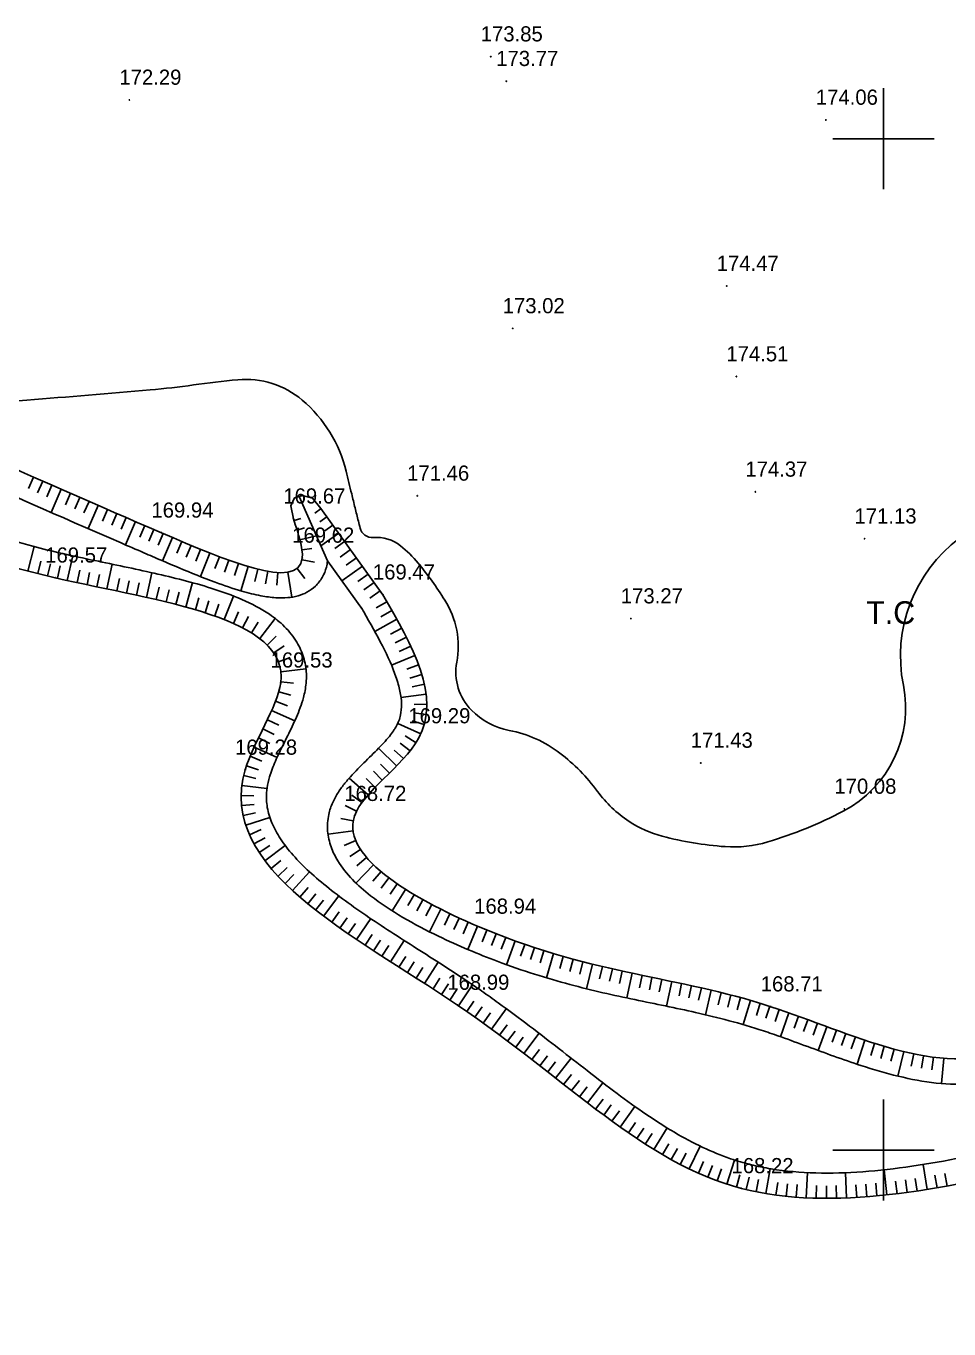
# Model space of a CAD drawing. Extents: x -83928 to -81707, y 15464 to 18601.
# Drawn here: x -83569.6 to -83387.1, y 16564.6 to 16822.3 of the extents above; entities that cross this region are included whole.
import ezdxf

# ---------------------------------------------------------------- set-up
doc = ezdxf.new("R2010")
doc.units = 0
doc.header["$MEASUREMENT"] = 0
doc.linetypes.add('ACAD_ISO03W100', pattern=[30, 12, -18])
for name, color, linetype in [('ALT', 7, 'Continuous'), ('Carroyage 1', 7, 'Continuous'), ('CNiv_1', 1, 'Continuous'), ('CONST', 7, 'Continuous'), ('ECOULEMENT', 160, 'ACAD_ISO03W100'), ('POINTS', 3, 'Continuous'), ('Talus', 5, 'Continuous')]:
    doc.layers.add(name, color=color, linetype=linetype)

msp = doc.modelspace()

# ---------------------------------------------------------------- linework, layer by layer
at = {"layer": 'Carroyage 1'}
for p, q in [((-83400, 16810), (-83400, 16790)), ((-83410, 16800), (-83390, 16800)), ((-83400, 16610), (-83400, 16590)), ((-83410, 16600), (-83390, 16600))]:
    msp.add_line(p, q, dxfattribs=at)
at = {"layer": 'CNiv_1', "elevation": 170}
msp.add_lwpolyline([(-83385, 16721, 0.288856), (-83396.09, 16691.94, -0.333282), (-83408, 16667, -0.047633), (-83422.9, 16660.93, -0.090822), (-83431.33, 16660, -0.046656), (-83443.76, 16662.06, -0.081975), (-83450.33, 16665, -0.088259), (-83456.56, 16670.92, 0.071226), (-83464, 16678.5, 0.115792), (-83474.03, 16683, -0.151455), (-83481.5, 16687, -0.245727), (-83484.39, 16696.46, 0.189736), (-83486.75, 16708.75, 0.029636), (-83492.03, 16716.08, 0.055094), (-83495.5, 16719.5, 0.188408), (-83500.9, 16721.14, -0.364082), (-83503.5, 16723, -0.001652), (-83503.85, 16724.37, -0.000864), (-83504.5, 16727, -0.001883), (-83505.17, 16729.75, 0.001153), (-83506.25, 16734.25, 0.159068), (-83514.96, 16748.32, 0.200411), (-83527.67, 16752.33, 0.012668), (-83536.47, 16751.31, -0.013085), (-83545, 16750.33, -0.003104), (-83569.38, 16748.33, 0.002558), (-83597.07, 16746.08, 0.002558)], format="xyb", dxfattribs=at)
at = {"layer": 'ECOULEMENT', "linetype": 'ByBlock', "extrusion": (0.000932032, -0.005533, 0.999984)}
for p, q in [((-83516.45, 16728.99, 195.4), (-83517.22, 16727.37, 195.39)), ((-83514.9, 16729.45, 195.4), (-83516.45, 16728.99, 195.4)), ((-83512.89, 16728.91, 195.4), (-83514.9, 16729.45, 195.4)), ((-83511.26, 16726.9, 195.38), (-83512.89, 16728.91, 195.4)), ((-83517.22, 16727.37, 195.39), (-83516.68, 16724.84, 195.38)), ((-83498.98, 16709.81, 195.28), (-83511.26, 16726.9, 195.38)), ((-83503.04, 16706.89, 195.26), (-83509.96, 16716.52, 195.32))]:
    msp.add_line(p, q, dxfattribs=at)
at = {"layer": 'ECOULEMENT', "linetype": 'ByBlock'}
msp.add_line((-83509.96, 16716.52, 195.39), (-83515.55, 16729.26, 195.4), dxfattribs=at)
for points in [[(-83640.58, 16782, 196.59), (-83619.17, 16743.6, 196.06), (-83563.77, 16713.17, 195.52), (-83519.21, 16692.4, 195.13), (-83526.23, 16675.17, 194.95), (-83484.25, 16628.67, 194.25), (-83428.06, 16592.41, 193.64), (-83367.59, 16597.18, 193.51), (-83309.91, 16607.67, 193.45), (-83232.38, 16581.68, 192.9), (-83197.77, 16535.71, 192.24), (-83227.83, 16447.67, 191.27), (-83237.92, 16400.42, 190.73)], [(-83640.58, 16782, 196.59), (-83619.17, 16743.6, 196.06), (-83563.77, 16713.17, 195.52), (-83519.21, 16692.4, 195.13), (-83526.23, 16675.17, 194.95), (-83484.25, 16628.67, 194.25), (-83428.06, 16592.41, 193.64), (-83367.59, 16597.18, 193.51), (-83309.91, 16607.67, 193.45), (-83232.38, 16581.68, 192.9), (-83197.77, 16535.71, 192.24), (-83227.83, 16447.67, 191.27), (-83237.92, 16400.42, 190.73)], [(-83598.2, 16746.6, 196.03), (-83542.76, 16722.05, 195.56), (-83514.93, 16717.09, 195.41), (-83516.68, 16724.84, 195.51)], [(-83361.17, 16630.75, 193.89), (-83374.99, 16619.99, 193.81), (-83422.28, 16628.35, 194.06), (-83478.94, 16643.72, 194.42), (-83504.62, 16666.02, 194.77), (-83491.97, 16681.37, 194.91), (-83498.98, 16709.81, 195.28)]]:
    msp.add_spline(points, degree=3, dxfattribs=at)
for points, knots in [([(-83636.04, 16784.1, 196.6), (-83634.16, 16780.03, 196.55), (-83632.29, 16775.99, 196.49), (-83627.7, 16766.56, 196.36), (-83624.95, 16761.27, 196.29), (-83620.65, 16754.22, 196.19), (-83619.27, 16752.12, 196.16), (-83616.8, 16748.66, 196.11), (-83615.72, 16747.26, 196.09), (-83613.51, 16744.57, 196.05), (-83612.36, 16743.29, 196.04), (-83608.81, 16739.59, 195.98), (-83606.28, 16737.33, 195.94), (-83599.82, 16732.41, 195.87), (-83595.72, 16729.89, 195.82), (-83586.51, 16725.37, 195.74), (-83581.41, 16723.36, 195.7), (-83573.32, 16720.81, 195.64), (-83570.82, 16720.09, 195.63), (-83566.29, 16718.9, 195.6), (-83564.32, 16718.42, 195.59), (-83560.24, 16717.49, 195.56), (-83558.13, 16717.03, 195.55), (-83552.11, 16715.77, 195.52), (-83548.14, 16714.96, 195.49), (-83540.36, 16713.2, 195.45), (-83536.56, 16712.26, 195.42), (-83530.86, 16710.46, 195.38), (-83528.8, 16709.72, 195.37), (-83524.92, 16708.02, 195.34), (-83523.1, 16707.08, 195.32), (-83520.37, 16705.22, 195.29), (-83519.36, 16704.42, 195.28), (-83517.51, 16702.59, 195.25), (-83516.68, 16701.57, 195.23), (-83515.45, 16699.51, 195.2), (-83515.01, 16698.52, 195.19), (-83514.37, 16696.42, 195.16), (-83514.18, 16695.32, 195.15), (-83514.11, 16693.58, 195.13), (-83514.13, 16692.95, 195.12), (-83514.23, 16691.83, 195.11), (-83514.3, 16691.34, 195.1), (-83514.48, 16690.39, 195.09), (-83514.59, 16689.93, 195.09), (-83515.08, 16688.12, 195.07), (-83515.57, 16686.84, 195.05), (-83516.64, 16684.35, 195.03), (-83517.23, 16683.14, 195.01), (-83518.39, 16680.77, 194.99), (-83518.97, 16679.61, 194.98), (-83520.03, 16677.39, 194.95), (-83520.51, 16676.33, 194.94), (-83521.1, 16674.8, 194.92), (-83521.27, 16674.29, 194.92), (-83521.64, 16673.06, 194.91), (-83521.79, 16672.35, 194.9), (-83521.99, 16670.98, 194.88), (-83522.03, 16670.32, 194.87), (-83522.01, 16668.63, 194.85), (-83521.87, 16667.62, 194.84), (-83521.33, 16665.59, 194.81), (-83520.93, 16664.56, 194.8), (-83519.86, 16662.48, 194.77), (-83519.19, 16661.41, 194.76), (-83517.59, 16659.26, 194.73), (-83516.66, 16658.17, 194.71), (-83513.51, 16654.89, 194.66), (-83510.94, 16652.7, 194.63), (-83505.19, 16648.33, 194.56), (-83502.01, 16646.15, 194.52), (-83495.37, 16641.8, 194.45), (-83491.91, 16639.62, 194.41), (-83486.57, 16636.19, 194.35), (-83484.68, 16634.97, 194.33), (-83481.68, 16632.97, 194.3), (-83480.55, 16632.2, 194.29), (-83478.34, 16630.66, 194.26), (-83477.25, 16629.89, 194.25), (-83474.05, 16627.58, 194.21), (-83471.99, 16626.05, 194.18), (-83465.98, 16621.48, 194.11), (-83462.22, 16618.51, 194.06), (-83454.59, 16612.57, 193.97), (-83450.76, 16609.66, 193.92), (-83443.21, 16604.52, 193.83), (-83439.51, 16602.3, 193.8), (-83433.94, 16599.68, 193.75), (-83432.11, 16598.93, 193.73), (-83428.96, 16597.84, 193.71), (-83427.65, 16597.45, 193.7), (-83424.97, 16596.79, 193.68), (-83423.6, 16596.5, 193.68), (-83419.39, 16595.81, 193.66), (-83416.45, 16595.56, 193.64), (-83407.4, 16595.31, 193.61), (-83400.98, 16595.84, 193.6), (-83387.81, 16597.77, 193.58), (-83381.04, 16599.17, 193.58), (-83371.49, 16601.38, 193.57), (-83368.67, 16602.06, 193.57), (-83363.06, 16603.43, 193.57), (-83360.27, 16604.12, 193.57), (-83351.93, 16606.17, 193.57), (-83346.42, 16607.5, 193.57), (-83336.29, 16609.65, 193.56), (-83331.69, 16610.52, 193.56), (-83323.43, 16611.72, 193.55), (-83319.79, 16612.13, 193.54), (-83313.78, 16612.55, 193.53), (-83311.42, 16612.65, 193.52), (-83306.69, 16612.71, 193.51), (-83304.32, 16612.66, 193.5), (-83297.2, 16612.31, 193.47), (-83292.45, 16611.79, 193.45), (-83278.25, 16609.4, 193.38), (-83268.85, 16606.69, 193.31), (-83255.62, 16601.22, 193.21), (-83251.57, 16599.31, 193.17), (-83243.09, 16594.81, 193.09), (-83238.67, 16592.14, 193.04), (-83231.88, 16587.53, 192.97), (-83229.43, 16585.76, 192.94), (-83224.62, 16582.04, 192.88), (-83222.25, 16580.09, 192.85), (-83215.38, 16574.02, 192.75), (-83211.09, 16569.66, 192.69), (-83203.5, 16560.41, 192.55), (-83200.2, 16555.52, 192.48), (-83196.5, 16548.1, 192.38), (-83195.5, 16545.76, 192.35), (-83193.94, 16541.26, 192.29), (-83193.35, 16539.1, 192.26), (-83192.41, 16534.36, 192.2), (-83192.13, 16531.81, 192.17), (-83191.95, 16526.72, 192.11), (-83192.06, 16524.17, 192.08), (-83192.8, 16517.25, 192), (-83193.76, 16512.88, 191.95), (-83196.35, 16504.23, 191.85), (-83197.97, 16499.93, 191.81), (-83201.62, 16491.37, 191.72), (-83203.65, 16487.11, 191.67), (-83208.76, 16476.78, 191.56), (-83211.93, 16470.72, 191.5), (-83217.85, 16458.68, 191.37), (-83220.61, 16452.71, 191.31), (-83223.49, 16445.03, 191.23), (-83224.11, 16443.25, 191.21), (-83225.26, 16439.68, 191.17), (-83225.8, 16437.89, 191.15), (-83227.29, 16432.5, 191.09), (-83228.14, 16428.88, 191.05), (-83230.61, 16416.86, 190.91), (-83231.78, 16408.36, 190.81), (-83232.96, 16399.74, 190.71)], [0, 0, 0, 0, 12.921922, 12.921922, 31.007344, 31.007344, 39.175766, 39.175766, 45.158972, 45.158972, 51.142179, 51.142179, 63.108591, 63.108591, 79.36852, 79.36852, 95.628448, 95.628448, 102.462963, 102.462963, 107.482534, 107.482534, 112.502105, 112.502105, 121.529669, 121.529669, 130.557233, 130.557233, 136.053573, 136.053573, 141.549912, 141.549912, 145.105644, 145.105644, 148.661377, 148.661377, 151.475291, 151.475291, 154.289206, 154.289206, 155.863305, 155.863305, 157.086562, 157.086562, 158.309819, 158.309819, 161.953134, 161.953134, 165.596448, 165.596448, 169.239763, 169.239763, 172.883078, 172.883078, 174.875795, 174.875795, 177.972295, 177.972295, 181.068795, 181.068795, 186.053798, 186.053798, 191.0388, 191.0388, 196.023803, 196.023803, 201.008806, 201.008806, 210.935564, 210.935564, 220.862323, 220.862323, 230.789081, 230.789081, 236.25587, 236.25587, 239.605583, 239.605583, 242.955297, 242.955297, 249.654723, 249.654723, 263.053576, 263.053576, 277.972828, 277.972828, 292.892079, 292.892079, 300.083353, 300.083353, 305.092885, 305.092885, 310.102416, 310.102416, 320.12148, 320.12148, 339.900943, 339.900943, 359.680405, 359.680405, 368.005418, 368.005418, 376.330431, 376.330431, 392.980457, 392.980457, 406.869599, 406.869599, 417.742702, 417.742702, 424.703575, 424.703575, 431.664447, 431.664447, 445.586192, 445.586192, 473.429682, 473.429682, 485.91182, 485.91182, 500.053504, 500.053504, 508.214076, 508.214076, 516.374648, 516.374648, 532.695791, 532.695791, 549.016934, 549.016934, 556.318908, 556.318908, 562.836698, 562.836698, 570.405635, 570.405635, 577.974571, 577.974571, 591.132953, 591.132953, 604.291334, 604.291334, 617.449715, 617.449715, 636.322466, 636.322466, 655.195218, 655.195218, 660.908099, 660.908099, 666.620981, 666.620981, 678.046745, 678.046745, 704.4386, 704.4386, 704.4386, 704.4386]), ([(-83600.26, 16742.04, 195.98), (-83598.36, 16741.18, 195.97), (-83596.45, 16740.31, 195.95), (-83590.63, 16737.68, 195.9), (-83586.64, 16735.89, 195.87), (-83573.7, 16730.09, 195.76), (-83563.76, 16725.7, 195.67), (-83549.3, 16719.43, 195.55), (-83547.79, 16718.78, 195.54), (-83545.12, 16717.62, 195.52), (-83543.98, 16717.13, 195.51), (-83541.66, 16716.14, 195.49), (-83540.48, 16715.63, 195.48), (-83536.92, 16714.14, 195.45), (-83534.52, 16713.17, 195.43), (-83530.37, 16711.64, 195.4), (-83528.61, 16711.04, 195.38), (-83525.6, 16710.17, 195.36), (-83524.34, 16709.85, 195.36), (-83522.12, 16709.43, 195.34), (-83521.16, 16709.29, 195.34), (-83519.4, 16709.17, 195.33), (-83518.62, 16709.17, 195.33), (-83517.14, 16709.3, 195.33), (-83516.47, 16709.41, 195.33), (-83515.2, 16709.78, 195.33), (-83514.61, 16710, 195.33), (-83513.44, 16710.63, 195.33), (-83512.86, 16711.03, 195.34), (-83511.82, 16712.03, 195.34), (-83511.35, 16712.62, 195.35), (-83510.62, 16713.89, 195.36), (-83510.35, 16714.57, 195.37), (-83510.07, 16715.67, 195.38), (-83510, 16716.1, 195.39), (-83509.96, 16716.52, 195.39)], [0, 0, 0, 0, 7.979379, 7.979379, 23.938138, 23.938138, 55.855654, 55.855654, 59.483437, 59.483437, 62.079803, 62.079803, 64.67617, 64.67617, 69.868902, 69.868902, 73.851345, 73.851345, 76.876408, 76.876408, 79.267268, 79.267268, 81.208717, 81.208717, 82.787649, 82.787649, 84.088857, 84.088857, 85.390064, 85.390064, 86.691271, 86.691271, 87.992479, 87.992479, 88.82087, 88.82087, 88.82087, 88.82087]), ([(-83360.49, 16624.47, 193.82), (-83360.93, 16624.06, 193.81), (-83361.38, 16623.64, 193.81), (-83363.44, 16621.76, 193.79), (-83365.11, 16620.32, 193.78), (-83368.7, 16617.69, 193.76), (-83370.62, 16616.49, 193.75), (-83373.46, 16615.19, 193.74), (-83374.22, 16614.88, 193.74), (-83375.76, 16614.35, 193.74), (-83376.53, 16614.12, 193.74), (-83378.87, 16613.53, 193.74), (-83380.44, 16613.28, 193.74), (-83384.54, 16612.91, 193.75), (-83387.07, 16612.98, 193.76), (-83392.1, 16613.52, 193.78), (-83394.6, 16614, 193.8), (-83399.57, 16615.2, 193.83), (-83402.03, 16615.93, 193.84), (-83408.06, 16617.89, 193.89), (-83411.59, 16619.2, 193.91), (-83416.78, 16621.12, 193.95), (-83418.53, 16621.76, 193.96), (-83421.44, 16622.79, 193.99), (-83422.62, 16623.2, 194), (-83426.07, 16624.33, 194.02), (-83428.32, 16624.99, 194.03), (-83432.76, 16626.18, 194.06), (-83434.96, 16626.71, 194.08), (-83441.12, 16628.11, 194.11), (-83445.09, 16628.89, 194.13), (-83453.32, 16630.61, 194.18), (-83457.57, 16631.55, 194.21), (-83466.56, 16633.95, 194.26), (-83471.31, 16635.42, 194.29), (-83478.25, 16638.03, 194.35), (-83480.15, 16638.79, 194.36), (-83484.05, 16640.44, 194.4), (-83486.05, 16641.34, 194.41), (-83490.42, 16643.45, 194.45), (-83492.8, 16644.69, 194.47), (-83497.32, 16647.35, 194.52), (-83499.47, 16648.76, 194.54), (-83502.71, 16651.3, 194.58), (-83503.92, 16652.36, 194.6), (-83506.11, 16654.63, 194.64), (-83507.09, 16655.84, 194.65), (-83508.43, 16658.05, 194.68), (-83508.89, 16658.96, 194.7), (-83509.58, 16660.92, 194.72), (-83509.83, 16661.97, 194.74), (-83510.01, 16664.14, 194.76), (-83509.94, 16665.27, 194.78), (-83509.61, 16666.79, 194.79), (-83509.5, 16667.19, 194.8), (-83509.1, 16668.38, 194.81), (-83508.76, 16669.11, 194.82), (-83508.01, 16670.47, 194.83), (-83507.6, 16671.1, 194.84), (-83506.73, 16672.29, 194.85), (-83506.27, 16672.85, 194.85), (-83504.83, 16674.51, 194.87), (-83503.8, 16675.55, 194.88), (-83501.76, 16677.56, 194.9), (-83500.76, 16678.53, 194.91), (-83498.94, 16680.39, 194.92), (-83498.12, 16681.29, 194.93), (-83497.19, 16682.48, 194.94), (-83496.95, 16682.82, 194.95), (-83496.6, 16683.36, 194.95), (-83496.48, 16683.56, 194.95), (-83496.16, 16684.13, 194.96), (-83495.98, 16684.5, 194.96), (-83495.7, 16685.26, 194.97), (-83495.59, 16685.65, 194.98), (-83495.37, 16686.72, 194.99), (-83495.3, 16687.43, 195), (-83495.34, 16688.99, 195.01), (-83495.43, 16689.83, 195.03), (-83495.8, 16691.63, 195.05), (-83496.07, 16692.6, 195.06), (-83497.06, 16695.5, 195.1), (-83497.99, 16697.56, 195.13), (-83500.2, 16701.87, 195.19), (-83501.47, 16704.12, 195.22), (-83502.96, 16706.72, 195.25), (-83503.14, 16707.02, 195.26), (-83503.31, 16707.32, 195.26)], [3.629089, 3.629089, 3.629089, 3.629089, 5.311812, 5.311812, 11.294221, 11.294221, 17.276629, 17.276629, 19.412807, 19.412807, 21.548984, 21.548984, 25.821339, 25.821339, 32.673478, 32.673478, 39.525618, 39.525618, 46.377758, 46.377758, 56.480317, 56.480317, 61.751646, 61.751646, 65.45892, 65.45892, 72.873468, 72.873468, 80.288016, 80.288016, 93.662901, 93.662901, 107.037785, 107.037785, 120.41267, 120.41267, 125.290417, 125.290417, 130.168165, 130.168165, 136.056719, 136.056719, 141.945273, 141.945273, 145.86332, 145.86332, 149.781366, 149.781366, 152.292296, 152.292296, 154.803225, 154.803225, 157.314155, 157.314155, 158.241319, 158.241319, 160.095648, 160.095648, 161.949977, 161.949977, 163.804307, 163.804307, 167.659134, 167.659134, 171.513962, 171.513962, 175.36879, 175.36879, 177.018906, 177.018906, 178.080372, 178.080372, 180.203304, 180.203304, 182.326236, 182.326236, 185.918016, 185.918016, 189.509795, 189.509795, 193.101575, 193.101575, 199.834472, 199.834472, 206.567369, 206.567369, 207.445937, 207.445937, 207.445937, 207.445937])]:
    msp.add_open_spline(points, degree=3, knots=knots, dxfattribs=at)
at = {"layer": 'POINTS', "extrusion": (0.002059, -0.012217, 0.999923)}
for centre in [(-83477.89, 16815.26, -182.42), (-83477.88, 16815.27, -182.42), (-83474.83, 16810.39, -182.42), (-83474.81, 16810.41, -182.42), (-83549.34, 16806.7, -182.42), (-83549.34, 16806.7, -182.42), (-83411.63, 16802.73, -182.42), (-83411.61, 16802.75, -182.42), (-83431.24, 16769.89, -182.42), (-83431.22, 16769.9, -182.42), (-83473.53, 16761.51, -182.42), (-83473.53, 16761.51, -182.42), (-83429.31, 16752, -182.42), (-83429.31, 16751.99, -182.42), (-83425.55, 16729.19, -182.42), (-83425.55, 16729.19, -182.42), (-83492.42, 16728.4, -182.42), (-83492.42, 16728.4, -182.42), (-83516.91, 16723.88, -182.42), (-83516.91, 16723.88, -182.42), (-83542.99, 16721.09, -182.42), (-83542.99, 16721.09, -182.42), (-83403.97, 16719.92, -182.42), (-83403.97, 16719.92, -182.42), (-83515.15, 16716.13, -182.42), (-83515.15, 16716.13, -182.42), (-83563.99, 16712.2, -182.42), (-83563.99, 16712.2, -182.42), (-83499.2, 16708.85, -182.42), (-83499.2, 16708.85, -182.42), (-83450.17, 16704.12, -182.42), (-83450.17, 16704.12, -182.42), (-83519.43, 16691.44, -182.42), (-83519.43, 16691.44, -182.42), (-83492.19, 16680.41, -182.42), (-83492.19, 16680.41, -182.42), (-83436.35, 16675.56, -182.42), (-83436.35, 16675.56, -182.42), (-83526.45, 16674.2, -182.42), (-83526.45, 16674.2, -182.42), (-83504.85, 16665.05, -182.42), (-83504.85, 16665.05, -182.42), (-83407.95, 16666.47, -182.42), (-83407.95, 16666.47, -182.42), (-83479.17, 16642.75, -182.42), (-83479.17, 16642.75, -182.42), (-83484.48, 16627.7, -182.42), (-83484.48, 16627.7, -182.42), (-83422.51, 16627.38, -182.42), (-83422.51, 16627.38, -182.42), (-83428.28, 16591.43, -182.42), (-83428.28, 16591.43, -182.42)]:
    msp.add_circle(centre, 0.05, dxfattribs=at)
at = {"layer": 'Talus'}
for p, q in [((-83568.09, 16733.1, 195.77), (-83569.1, 16730.81, 195.75)), ((-83566.26, 16732.29, 195.76), (-83567.27, 16730, 195.73)), ((-83564.43, 16731.49, 195.74), (-83565.44, 16729.2, 195.72)), ((-83562.6, 16730.68, 195.73), (-83564.61, 16726.1, 195.68)), ((-83560.77, 16729.88, 195.71), (-83561.77, 16727.59, 195.69)), ((-83558.93, 16729.08, 195.7), (-83559.94, 16726.79, 195.67)), ((-83557.1, 16728.28, 195.68), (-83558.1, 16725.99, 195.66)), ((-83555.27, 16727.48, 195.67), (-83557.27, 16722.89, 195.62)), ((-83553.44, 16726.68, 195.65), (-83554.43, 16724.39, 195.63)), ((-83551.6, 16725.88, 195.64), (-83552.6, 16723.59, 195.61)), ((-83549.77, 16725.08, 195.62), (-83550.76, 16722.79, 195.6)), ((-83511.23, 16726.86, 195.38), (-83512.48, 16725.97, 195.39)), ((-83510.07, 16725.24, 195.37), (-83511.48, 16724.22, 195.38)), ((-83547.93, 16724.29, 195.6), (-83549.92, 16719.7, 195.56)), ((-83546.1, 16723.49, 195.59), (-83547.09, 16721.2, 195.56)), ((-83544.26, 16722.7, 195.57), (-83545.25, 16720.4, 195.55)), ((-83516.57, 16724.48, 195.51), (-83515.21, 16724.92, 195.45)), ((-83515.95, 16722.57, 195.48), (-83514.48, 16723.03, 195.44)), ((-83508.9, 16723.61, 195.36), (-83510.49, 16722.47, 195.38)), ((-83542.42, 16721.91, 195.56), (-83543.42, 16719.61, 195.53)), ((-83540.59, 16721.12, 195.54), (-83542.56, 16716.52, 195.49)), ((-83538.75, 16720.33, 195.53), (-83539.73, 16718.03, 195.5)), ((-83515.4, 16720.65, 195.46), (-83512.14, 16721.49, 195.4)), ((-83507.73, 16721.99, 195.35), (-83511.25, 16719.46, 195.39)), ((-83506.56, 16720.37, 195.34), (-83508.5, 16718.98, 195.37)), ((-83536.91, 16719.55, 195.51), (-83537.87, 16717.25, 195.49)), ((-83535.06, 16718.79, 195.5), (-83536, 16716.48, 195.47)), ((-83533.2, 16718.05, 195.48), (-83535.03, 16713.4, 195.43)), ((-83531.33, 16717.33, 195.47), (-83532.22, 16714.99, 195.44)), ((-83514.99, 16718.69, 195.43), (-83513.07, 16718.96, 195.41)), ((-83505.4, 16718.74, 195.33), (-83507.43, 16717.28, 195.33)), ((-83505.4, 16718.74, 195.33), (-83507.43, 16717.28, 195.33)), ((-83529.46, 16716.64, 195.45), (-83530.3, 16714.28, 195.43)), ((-83527.57, 16715.99, 195.44), (-83528.35, 16713.61, 195.41)), ((-83525.66, 16715.39, 195.43), (-83527.07, 16710.59, 195.37)), ((-83523.73, 16714.87, 195.42), (-83524.32, 16712.44, 195.39)), ((-83515.95, 16715.01, 195.39), (-83514.4, 16713.05, 195.36)), ((-83514.98, 16716.7, 195.41), (-83512.52, 16716.24, 195.4)), ((-83503.06, 16715.5, 195.31), (-83507.12, 16712.58, 195.3)), ((-83503.06, 16715.5, 195.31), (-83507.12, 16712.58, 195.3)), ((-83504.23, 16717.12, 195.32), (-83506.26, 16715.66, 195.32)), ((-83504.23, 16717.12, 195.32), (-83506.26, 16715.66, 195.32)), ((-83521.77, 16714.45, 195.4), (-83522.2, 16711.99, 195.38)), ((-83519.79, 16714.21, 195.4), (-83519.94, 16711.71, 195.37)), ((-83517.79, 16714.28, 195.39), (-83517.01, 16709.34, 195.33)), ((-83501.89, 16713.87, 195.3), (-83503.92, 16712.41, 195.3)), ((-83501.89, 16713.87, 195.3), (-83503.92, 16712.41, 195.3)), ((-83500.73, 16712.25, 195.29), (-83502.76, 16710.79, 195.29)), ((-83500.73, 16712.25, 195.29), (-83502.76, 16710.79, 195.29)), ((-83499.56, 16710.62, 195.28), (-83501.59, 16709.16, 195.28)), ((-83499.56, 16710.62, 195.28), (-83501.59, 16709.16, 195.28)), ((-83498.19, 16708.45, 195.26), (-83500.36, 16707.21, 195.25)), ((-83496.23, 16704.97, 195.21), (-83500.61, 16702.55, 195.19)), ((-83497.2, 16706.71, 195.23), (-83499.38, 16705.48, 195.23)), ((-83495.27, 16703.21, 195.19), (-83497.48, 16702.04, 195.18)), ((-83494.36, 16701.43, 195.16), (-83496.59, 16700.31, 195.16)), ((-83493.48, 16699.63, 195.14), (-83495.75, 16698.57, 195.13)), ((-83492.67, 16697.8, 195.11), (-83497.28, 16695.86, 195.1)), ((-83491.94, 16695.94, 195.09), (-83494.28, 16695.08, 195.09)), ((-83491.3, 16694.05, 195.06), (-83493.7, 16693.33, 195.06)), ((-83490.8, 16692.11, 195.04), (-83493.24, 16691.58, 195.04)), ((-83490.46, 16690.14, 195.01), (-83495.42, 16689.53, 195.02)), ((-83490.43, 16686.15, 194.97), (-83492.91, 16686.46, 194.98)), ((-83490.32, 16688.15, 194.99), (-83492.82, 16688.12, 195)), ((-83491.5, 16682.32, 194.92), (-83496.05, 16684.38, 194.96)), ((-83490.82, 16684.19, 194.94), (-83493.22, 16684.86, 194.96)), ((-83492.45, 16680.56, 194.9), (-83494.56, 16681.91, 194.93)), ((-83496.28, 16675.96, 194.86), (-83499.86, 16679.45, 194.91)), ((-83494.91, 16677.41, 194.87), (-83496.77, 16679.09, 194.9)), ((-83493.62, 16678.94, 194.89), (-83495.58, 16680.49, 194.91)), ((-83497.7, 16674.54, 194.85), (-83499.45, 16676.32, 194.88)), ((-83501.9, 16670.26, 194.81), (-83505.65, 16673.56, 194.86)), ((-83499.12, 16673.14, 194.84), (-83500.88, 16674.92, 194.86)), ((-83500.53, 16671.72, 194.82), (-83502.33, 16673.47, 194.85)), ((-83503.15, 16668.71, 194.8), (-83505.17, 16670.18, 194.82)), ((-83504.2, 16667.01, 194.78), (-83506.44, 16668.12, 194.8)), ((-83504.85, 16665.12, 194.76), (-83507.31, 16665.57, 194.77)), ((-83504.9, 16663.13, 194.73), (-83509.85, 16662.47, 194.74)), ((-83504.37, 16661.21, 194.71), (-83506.68, 16660.25, 194.7)), ((-83503.43, 16659.45, 194.68), (-83505.52, 16658.08, 194.67)), ((-83500.85, 16656.4, 194.64), (-83504.33, 16652.81, 194.61)), ((-83502.22, 16657.85, 194.66), (-83504.12, 16656.23, 194.65)), ((-83499.37, 16655.06, 194.62), (-83500.98, 16653.15, 194.6)), ((-83497.8, 16653.81, 194.6), (-83499.31, 16651.82, 194.58)), ((-83496.18, 16652.64, 194.58), (-83497.59, 16650.58, 194.56)), ((-83494.51, 16651.54, 194.56), (-83497.19, 16647.32, 194.52)), ((-83492.81, 16650.5, 194.54), (-83494.08, 16648.35, 194.52)), ((-83491.07, 16649.5, 194.53), (-83492.29, 16647.32, 194.5)), ((-83489.31, 16648.54, 194.51), (-83490.48, 16646.33, 194.49)), ((-83487.54, 16647.63, 194.49), (-83489.79, 16643.16, 194.45)), ((-83485.74, 16646.74, 194.48), (-83486.83, 16644.49, 194.45)), ((-83483.93, 16645.89, 194.46), (-83484.98, 16643.62, 194.44)), ((-83482.11, 16645.07, 194.44), (-83483.12, 16642.78, 194.42)), ((-83480.28, 16644.27, 194.43), (-83482.23, 16639.67, 194.38)), ((-83478.43, 16643.5, 194.41), (-83479.38, 16641.19, 194.39)), ((-83476.57, 16642.76, 194.4), (-83477.49, 16640.43, 194.37)), ((-83474.71, 16642.04, 194.39), (-83475.59, 16639.7, 194.36)), ((-83472.83, 16641.35, 194.37), (-83474.53, 16636.65, 194.32)), ((-83470.95, 16640.68, 194.36), (-83471.76, 16638.32, 194.33)), ((-83469.05, 16640.04, 194.34), (-83469.83, 16637.67, 194.32)), ((-83467.15, 16639.43, 194.33), (-83467.9, 16637.04, 194.3)), ((-83465.24, 16638.84, 194.32), (-83466.67, 16634.05, 194.26)), ((-83463.32, 16638.28, 194.3), (-83464, 16635.88, 194.28)), ((-83461.39, 16637.74, 194.29), (-83462.04, 16635.33, 194.26)), ((-83459.46, 16637.23, 194.28), (-83460.08, 16634.81, 194.25)), ((-83457.52, 16636.74, 194.27), (-83458.71, 16631.89, 194.21)), ((-83455.57, 16636.28, 194.26), (-83456.15, 16633.84, 194.23)), ((-83453.62, 16635.83, 194.24), (-83454.18, 16633.39, 194.22)), ((-83451.67, 16635.39, 194.23), (-83452.21, 16632.95, 194.21)), ((-83449.72, 16634.97, 194.22), (-83450.76, 16630.08, 194.17)), ((-83447.76, 16634.56, 194.21), (-83448.27, 16632.11, 194.18)), ((-83445.8, 16634.15, 194.2), (-83446.31, 16631.7, 194.17)), ((-83443.84, 16633.75, 194.19), (-83444.35, 16631.3, 194.16)), ((-83441.88, 16633.34, 194.18), (-83442.9, 16628.45, 194.12)), ((-83439.93, 16632.93, 194.17), (-83440.44, 16630.49, 194.14)), ((-83437.97, 16632.51, 194.16), (-83438.5, 16630.07, 194.13)), ((-83436.02, 16632.08, 194.14), (-83436.57, 16629.64, 194.12)), ((-83434.07, 16631.63, 194.13), (-83435.22, 16626.76, 194.08)), ((-83432.13, 16631.16, 194.12), (-83432.73, 16628.73, 194.09)), ((-83430.19, 16630.67, 194.11), (-83430.82, 16628.25, 194.08)), ((-83428.26, 16630.15, 194.1), (-83428.92, 16627.74, 194.07)), ((-83426.33, 16629.6, 194.08), (-83427.73, 16624.8, 194.03)), ((-83424.42, 16629.03, 194.07), (-83425.15, 16626.64, 194.04)), ((-83422.51, 16628.43, 194.06), (-83423.28, 16626.05, 194.03)), ((-83420.61, 16627.79, 194.04), (-83421.42, 16625.43, 194.02)), ((-83418.72, 16627.13, 194.03), (-83420.39, 16622.42, 193.98)), ((-83416.84, 16626.46, 194.02), (-83417.69, 16624.11, 193.99)), ((-83414.96, 16625.77, 194), (-83415.82, 16623.43, 193.98)), ((-83413.09, 16625.08, 193.99), (-83413.95, 16622.74, 193.96)), ((-83411.21, 16624.39, 193.97), (-83412.94, 16619.7, 193.92)), ((-83409.33, 16623.7, 193.96), (-83410.19, 16621.35, 193.93)), ((-83407.45, 16623.02, 193.95), (-83408.29, 16620.67, 193.92)), ((-83405.56, 16622.36, 193.93), (-83406.38, 16620, 193.91)), ((-83403.67, 16621.72, 193.92), (-83405.24, 16616.97, 193.87)), ((-83401.77, 16621.1, 193.9), (-83402.52, 16618.72, 193.88)), ((-83399.85, 16620.52, 193.89), (-83400.56, 16618.12, 193.86)), ((-83397.93, 16619.98, 193.88), (-83398.58, 16617.56, 193.85)), ((-83395.99, 16619.48, 193.87), (-83397.17, 16614.62, 193.81)), ((-83394.04, 16619.03, 193.86), (-83394.56, 16616.59, 193.83)), ((-83392.08, 16618.65, 193.84), (-83392.51, 16616.19, 193.82)), ((-83390.1, 16618.35, 193.83), (-83390.43, 16615.87, 193.81)), ((-83388.11, 16618.13, 193.83), (-83388.54, 16613.15, 193.77))]:
    msp.add_line(p, q, dxfattribs=at)
at = {"layer": 'Talus', "linetype": 'ByBlock', "extrusion": (0.000932032, -0.005533, 0.999984)}
for p, q in [((-83569.19, 16714.5, 195.55), (-83567.93, 16719.33, 195.61)), ((-83561.41, 16712.63, 195.51), (-83560.33, 16717.51, 195.56)), ((-83567.25, 16714, 195.54), (-83566.65, 16716.43, 195.57)), ((-83565.31, 16713.53, 195.53), (-83564.73, 16715.96, 195.56)), ((-83563.36, 16713.07, 195.52), (-83562.8, 16715.51, 195.55)), ((-83553.58, 16710.97, 195.46), (-83552.56, 16715.86, 195.52)), ((-83559.45, 16712.21, 195.5), (-83558.93, 16714.65, 195.52)), ((-83557.5, 16711.79, 195.48), (-83556.98, 16714.24, 195.51)), ((-83555.54, 16711.38, 195.47), (-83555.03, 16713.83, 195.5)), ((-83551.63, 16710.56, 195.45), (-83551.11, 16713.01, 195.48)), ((-83549.67, 16710.15, 195.44), (-83549.15, 16712.59, 195.47)), ((-83547.71, 16709.73, 195.43), (-83547.18, 16712.17, 195.46)), ((-83545.76, 16709.3, 195.42), (-83544.67, 16714.18, 195.47)), ((-83537.99, 16707.39, 195.37), (-83536.67, 16712.21, 195.42)), ((-83543.81, 16708.85, 195.41), (-83543.24, 16711.29, 195.43)), ((-83541.86, 16708.39, 195.39), (-83541.27, 16710.82, 195.42)), ((-83539.92, 16707.9, 195.38), (-83539.3, 16710.33, 195.41)), ((-83530.39, 16704.92, 195.32), (-83528.55, 16709.57, 195.37)), ((-83536.07, 16706.85, 195.36), (-83535.36, 16709.24, 195.38)), ((-83534.16, 16706.26, 195.34), (-83533.39, 16708.64, 195.37)), ((-83532.26, 16705.62, 195.33), (-83531.43, 16707.98, 195.36)), ((-83528.54, 16704.15, 195.3), (-83527.52, 16706.43, 195.33)), ((-83526.74, 16703.28, 195.29), (-83525.59, 16705.5, 195.31)), ((-83525, 16702.3, 195.27), (-83523.68, 16704.42, 195.29)), ((-83523.35, 16701.17, 195.25), (-83520.31, 16705.13, 195.29)), ((-83521.85, 16699.85, 195.23), (-83520.07, 16701.6, 195.24)), ((-83520.58, 16698.31, 195.21), (-83518.51, 16699.71, 195.22)), ((-83519.65, 16696.54, 195.18), (-83517.32, 16697.43, 195.19)), ((-83519.18, 16694.6, 195.16), (-83514.21, 16695.17, 195.15)), ((-83519.18, 16692.61, 195.13), (-83516.7, 16692.33, 195.12)), ((-83519.58, 16690.65, 195.11), (-83517.17, 16689.98, 195.1)), ((-83520.99, 16686.91, 195.07), (-83516.43, 16684.87, 195.03)), ((-83520.22, 16688.76, 195.09), (-83517.88, 16687.86, 195.07)), ((-83521.84, 16685.1, 195.05), (-83519.59, 16684.01, 195.03)), ((-83523.6, 16681.51, 195.01), (-83521.35, 16680.42, 194.99)), ((-83522.72, 16683.3, 195.03), (-83520.48, 16682.19, 195.01)), ((-83524.46, 16679.7, 194.99), (-83519.92, 16677.62, 194.96)), ((-83525.26, 16677.87, 194.98), (-83522.95, 16676.92, 194.96)), ((-83526.52, 16674.08, 194.93), (-83524.09, 16673.5, 194.92)), ((-83525.97, 16676, 194.95), (-83523.6, 16675.2, 194.94)), ((-83526.88, 16672.11, 194.91), (-83521.92, 16671.48, 194.89)), ((-83527.02, 16670.12, 194.89), (-83524.52, 16670.08, 194.88)), ((-83526.94, 16668.12, 194.86), (-83524.45, 16668.37, 194.86)), ((-83526.63, 16666.15, 194.84), (-83524.18, 16666.68, 194.84)), ((-83526.1, 16664.22, 194.81), (-83521.35, 16665.79, 194.82)), ((-83525.38, 16662.36, 194.79), (-83523.09, 16663.37, 194.79)), ((-83524.49, 16660.57, 194.76), (-83522.3, 16661.77, 194.77)), ((-83523.46, 16658.85, 194.74), (-83521.36, 16660.22, 194.75)), ((-83522.31, 16657.22, 194.72), (-83518.31, 16660.22, 194.74)), ((-83521.06, 16655.66, 194.69), (-83519.15, 16657.27, 194.71)), ((-83519.73, 16654.16, 194.67), (-83517.9, 16655.86, 194.69)), ((-83518.34, 16652.73, 194.65), (-83516.58, 16654.5, 194.67)), ((-83516.89, 16651.34, 194.63), (-83513.5, 16655.02, 194.66)), ((-83515.4, 16650.01, 194.61), (-83513.76, 16651.9, 194.63)), ((-83513.87, 16648.72, 194.59), (-83512.28, 16650.65, 194.61)), ((-83512.31, 16647.47, 194.57), (-83510.77, 16649.44, 194.59)), ((-83510.73, 16646.25, 194.55), (-83507.72, 16650.25, 194.59)), ((-83509.12, 16645.06, 194.53), (-83507.65, 16647.08, 194.55)), ((-83507.49, 16643.9, 194.51), (-83506.05, 16645.94, 194.53)), ((-83504.2, 16641.63, 194.47), (-83501.4, 16645.78, 194.51)), ((-83505.85, 16642.75, 194.49), (-83504.43, 16644.81, 194.51)), ((-83502.53, 16640.52, 194.45), (-83501.15, 16642.6, 194.47)), ((-83500.86, 16639.42, 194.44), (-83499.5, 16641.51, 194.46)), ((-83499.19, 16638.33, 194.42), (-83497.83, 16640.43, 194.44)), ((-83497.5, 16637.25, 194.4), (-83494.81, 16641.46, 194.44)), ((-83495.82, 16636.17, 194.38), (-83494.47, 16638.28, 194.4)), ((-83494.13, 16635.1, 194.36), (-83492.79, 16637.21, 194.38)), ((-83492.45, 16634.02, 194.34), (-83491.1, 16636.13, 194.37)), ((-83490.76, 16632.94, 194.33), (-83488.06, 16637.15, 194.37)), ((-83489.08, 16631.86, 194.31), (-83487.72, 16633.96, 194.33)), ((-83487.41, 16630.77, 194.29), (-83486.03, 16632.86, 194.31)), ((-83484.08, 16628.55, 194.25), (-83481.27, 16632.68, 194.29)), ((-83485.74, 16629.66, 194.27), (-83484.35, 16631.74, 194.29)), ((-83482.43, 16627.42, 194.23), (-83481.01, 16629.47, 194.25)), ((-83480.79, 16626.27, 194.21), (-83479.35, 16628.31, 194.23)), ((-83479.17, 16625.11, 194.2), (-83477.7, 16627.13, 194.22)), ((-83477.55, 16623.93, 194.18), (-83474.59, 16627.96, 194.22)), ((-83475.94, 16622.74, 194.16), (-83474.45, 16624.75, 194.18)), ((-83474.34, 16621.55, 194.14), (-83472.83, 16623.54, 194.16)), ((-83472.74, 16620.34, 194.12), (-83471.23, 16622.33, 194.14)), ((-83471.15, 16619.12, 194.1), (-83468.11, 16623.09, 194.14)), ((-83469.57, 16617.9, 194.08), (-83468.04, 16619.88, 194.1)), ((-83467.99, 16616.68, 194.06), (-83466.45, 16618.65, 194.08)), ((-83466.41, 16615.45, 194.04), (-83464.87, 16617.42, 194.06)), ((-83464.84, 16614.21, 194.02), (-83461.76, 16618.15, 194.06)), ((-83463.26, 16612.98, 194), (-83461.72, 16614.95, 194.02)), ((-83461.68, 16611.75, 193.98), (-83460.15, 16613.73, 194)), ((-83460.1, 16610.53, 193.96), (-83458.58, 16612.51, 193.98)), ((-83458.52, 16609.31, 193.94), (-83455.48, 16613.28, 193.98)), ((-83456.93, 16608.1, 193.92), (-83455.42, 16610.09, 193.94)), ((-83455.32, 16606.9, 193.9), (-83453.83, 16608.91, 193.92)), ((-83453.71, 16605.72, 193.88), (-83452.24, 16607.74, 193.9)), ((-83452.09, 16604.55, 193.86), (-83449.19, 16608.63, 193.9)), ((-83450.45, 16603.4, 193.84), (-83449.03, 16605.46, 193.86)), ((-83448.79, 16602.28, 193.83), (-83447.41, 16604.36, 193.85)), ((-83445.43, 16600.12, 193.79), (-83442.81, 16604.38, 193.83)), ((-83447.12, 16601.18, 193.81), (-83445.77, 16603.29, 193.83)), ((-83443.71, 16599.09, 193.77), (-83442.45, 16601.25, 193.79)), ((-83441.97, 16598.1, 193.75), (-83440.77, 16600.29, 193.78)), ((-83440.21, 16597.16, 193.74), (-83439.06, 16599.38, 193.76)), ((-83438.42, 16596.27, 193.72), (-83436.25, 16600.77, 193.77)), ((-83436.61, 16595.43, 193.7), (-83435.59, 16597.71, 193.73)), ((-83434.77, 16594.64, 193.69), (-83433.83, 16596.96, 193.71)), ((-83432.9, 16593.92, 193.67), (-83432.04, 16596.27, 193.7)), ((-83431.01, 16593.27, 193.66), (-83429.47, 16598.03, 193.71)), ((-83423.25, 16591.38, 193.61), (-83422.42, 16596.31, 193.67)), ((-83391.4, 16592.21, 193.52), (-83392.18, 16597.15, 193.59)), ((-83429.1, 16592.69, 193.65), (-83428.42, 16595.09, 193.67)), ((-83427.16, 16592.18, 193.64), (-83426.57, 16594.61, 193.66)), ((-83425.21, 16591.75, 193.62), (-83424.71, 16594.2, 193.65)), ((-83415.29, 16590.54, 193.58), (-83415.05, 16595.54, 193.64)), ((-83407.3, 16590.53, 193.55), (-83407.5, 16595.52, 193.61)), ((-83399.32, 16591.13, 193.54), (-83399.86, 16596.11, 193.6)), ((-83397.34, 16591.36, 193.53), (-83397.64, 16593.85, 193.56)), ((-83395.35, 16591.62, 193.53), (-83395.69, 16594.1, 193.56)), ((-83393.37, 16591.9, 193.53), (-83393.74, 16594.38, 193.56)), ((-83389.42, 16592.53, 193.52), (-83389.84, 16595, 193.55)), ((-83387.45, 16592.88, 193.52), (-83387.9, 16595.34, 193.55)), ((-83421.27, 16591.08, 193.6), (-83420.93, 16593.56, 193.63)), ((-83419.28, 16590.84, 193.6), (-83419.02, 16593.33, 193.62)), ((-83417.29, 16590.67, 193.59), (-83417.1, 16593.16, 193.62)), ((-83413.3, 16590.47, 193.57), (-83413.24, 16592.97, 193.6)), ((-83411.3, 16590.45, 193.57), (-83411.29, 16592.94, 193.6)), ((-83409.3, 16590.46, 193.56), (-83409.35, 16592.96, 193.59)), ((-83405.3, 16590.63, 193.55), (-83405.45, 16593.12, 193.58)), ((-83403.3, 16590.76, 193.54), (-83403.5, 16593.26, 193.57)), ((-83401.31, 16590.93, 193.54), (-83401.54, 16593.42, 193.57))]:
    msp.add_line(p, q, dxfattribs=at)

# ---------------------------------------------------------------- texts
at = {"layer": 'ALT', "extrusion": (0.002059, -0.012217, 0.999923)}
for s, p in [('173.85', (-83479.88, 16818.27, -182.42)), ('173.77', (-83476.81, 16813.41, -182.42)), ('172.29', (-83551.33, 16809.7, -182.42)), ('172.29', (-83551.33, 16809.7, -182.42)), ('174.06', (-83413.61, 16805.75, -182.42)), ('174.47', (-83433.22, 16772.9, -182.42)), ('173.02', (-83475.53, 16764.51, -182.42)), ('173.02', (-83475.53, 16764.51, -182.42)), ('174.51', (-83431.31, 16755, -182.42)), ('171.46', (-83494.42, 16731.4, -182.42)), ('171.46', (-83494.42, 16731.4, -182.42)), ('174.37', (-83427.55, 16732.19, -182.42)), ('174.37', (-83427.55, 16732.19, -182.42)), ('169.67', (-83518.91, 16726.88, -182.42)), ('169.67', (-83518.91, 16726.88, -182.42)), ('169.94', (-83544.99, 16724.09, -182.42)), ('169.94', (-83544.99, 16724.09, -182.42)), ('171.13', (-83405.97, 16722.92, -182.42)), ('171.13', (-83405.97, 16722.92, -182.42)), ('169.62', (-83517.15, 16719.13, -182.42)), ('169.62', (-83517.15, 16719.13, -182.42)), ('169.57', (-83565.99, 16715.2, -182.42)), ('169.57', (-83565.99, 16715.2, -182.42)), ('169.47', (-83501.2, 16711.85, -182.42)), ('169.47', (-83501.2, 16711.85, -182.42)), ('173.27', (-83452.17, 16707.12, -182.42)), ('173.27', (-83452.17, 16707.12, -182.42)), ('169.53', (-83521.43, 16694.44, -182.42)), ('169.53', (-83521.43, 16694.44, -182.42)), ('169.29', (-83494.19, 16683.41, -182.42)), ('169.29', (-83494.19, 16683.41, -182.42)), ('169.28', (-83528.45, 16677.2, -182.42)), ('169.28', (-83528.45, 16677.2, -182.42)), ('171.43', (-83438.35, 16678.57, -182.42)), ('171.43', (-83438.35, 16678.57, -182.42)), ('170.08', (-83409.95, 16669.47, -182.42)), ('170.08', (-83409.95, 16669.47, -182.42)), ('168.72', (-83506.85, 16668.05, -182.42)), ('168.72', (-83506.85, 16668.05, -182.42)), ('168.94', (-83481.17, 16645.75, -182.42)), ('168.94', (-83481.17, 16645.75, -182.42)), ('168.99', (-83486.48, 16630.7, -182.42)), ('168.99', (-83486.48, 16630.7, -182.42)), ('168.71', (-83424.51, 16630.38, -182.42)), ('168.71', (-83424.51, 16630.38, -182.42)), ('168.22', (-83430.28, 16594.43, -182.42)), ('168.22', (-83430.28, 16594.43, -182.42))]:
    msp.add_text(s, height=3, rotation=359.9958, dxfattribs=at).set_placement(p)
at = {"layer": 'CONST', "linetype": 'ByBlock', "extrusion": (0.000932032, -0.005533, 0.999984)}
msp.add_text('T.C', height=4.5, rotation=0.0032, dxfattribs=at).set_placement((-83403.41, 16703.39, -162.28))

doc.saveas('drawing.dxf')
